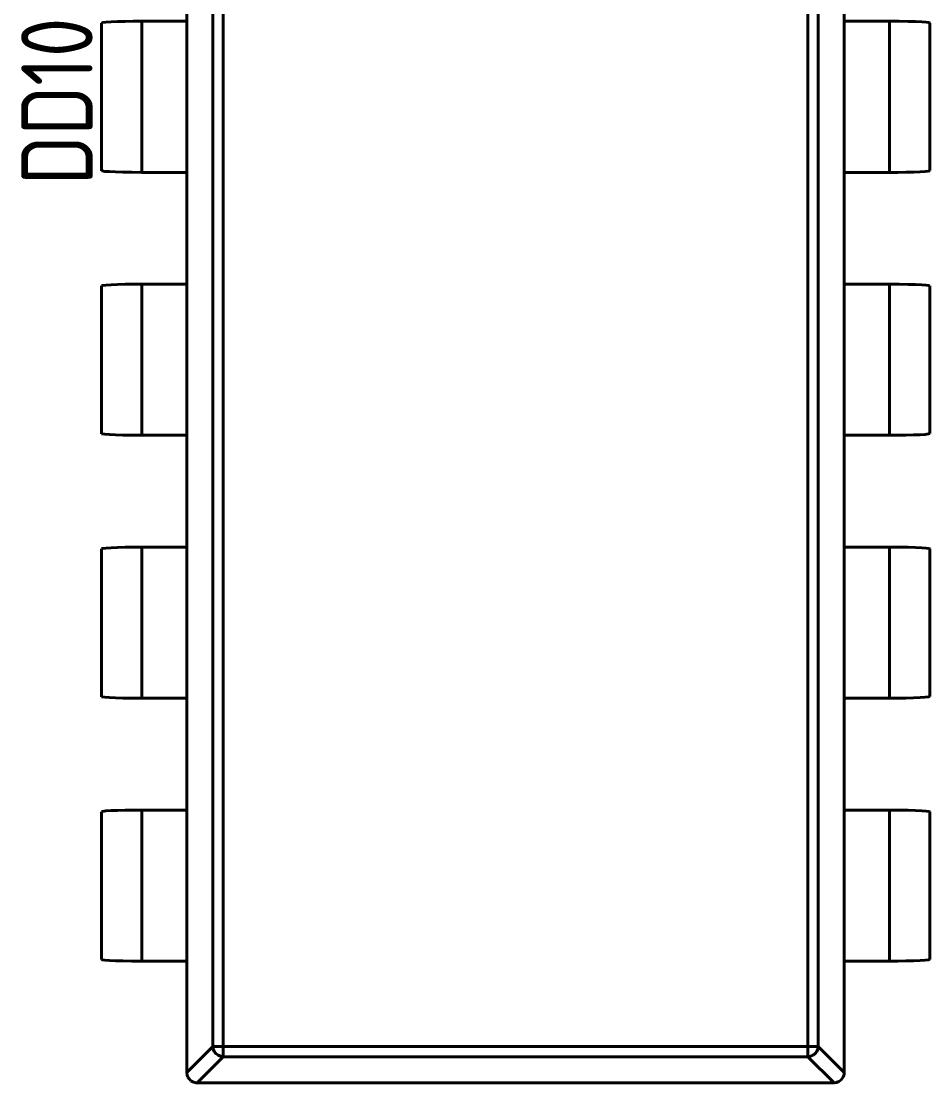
# Model space of a CAD drawing. Extents: x 193 to 1101, y 70 to 664.
# Drawn here: x 350.83 to 368.38, y 438.86 to 459.37 of the extents above; entities that cross this region are included whole.
import ezdxf

# ---------------------------------------------------------------- set-up
doc = ezdxf.new("R2010")
doc.units = 0
doc.header["$MEASUREMENT"] = 0
doc.layers.get('0').update_dxf_attribs({"linetype": 'CONTINUOUS'})
doc.layers.add('Основная', color=7, linetype='CONTINUOUS', lineweight=40)
doc.styles.add('GOST type A0', font='', dxfattribs={"oblique": 15, "height": 3.5})
doc.styles.get('GOST type A0').set_extended_font_data('GOST type A')

msp = doc.modelspace()

# ---------------------------------------------------------------- linework, layer by layer
at = {"layer": 'Основная'}
for p, q in [((354.532, 439.562), (354.532, 476.262)), ((354.532, 439.562), (354.532, 476.262)), ((354.73, 439.562), (354.73, 476.262)), ((354.73, 439.562), (354.73, 476.262)), ((366.028, 439.562), (366.028, 476.262)), ((366.028, 439.562), (366.028, 476.262)), ((366.226, 439.562), (366.226, 476.262)), ((366.226, 439.562), (366.226, 476.262)), ((354.03, 459.372), (354.03, 461.532)), ((354.03, 459.372), (354.03, 461.532)), ((366.73, 461.532), (366.73, 459.372)), ((366.73, 461.532), (366.73, 459.372)), ((352.402, 459.346), (352.38, 459.338)), ((352.38, 459.338), (352.402, 459.346)), ((352.402, 459.346), (352.38, 459.338)), ((352.38, 459.338), (352.402, 459.346)), ((352.38, 459.338), (352.38, 456.486)), ((352.38, 459.338), (352.38, 456.486)), ((352.38, 459.338), (352.38, 456.486)), ((352.38, 459.338), (352.38, 456.486)), ((352.468, 459.354), (352.402, 459.346)), ((352.402, 459.346), (352.468, 459.354)), ((352.468, 459.354), (352.402, 459.346)), ((352.402, 459.346), (352.468, 459.354)), ((352.566, 459.36), (352.468, 459.354)), ((352.468, 459.354), (352.566, 459.36)), ((352.566, 459.36), (352.468, 459.354)), ((352.468, 459.354), (352.566, 459.36)), ((352.692, 459.366), (352.566, 459.36)), ((352.566, 459.36), (352.692, 459.366)), ((352.692, 459.366), (352.566, 459.36)), ((352.566, 459.36), (352.692, 459.366)), ((352.84, 459.37), (352.692, 459.366)), ((352.692, 459.366), (352.84, 459.37)), ((352.84, 459.37), (352.692, 459.366)), ((352.692, 459.366), (352.84, 459.37)), ((352.996, 459.372), (352.84, 459.37)), ((352.84, 459.37), (352.996, 459.372)), ((352.996, 459.372), (352.84, 459.37)), ((352.84, 459.37), (352.996, 459.372)), ((352.996, 459.372), (353.078, 459.372)), ((352.996, 459.372), (353.078, 459.372)), ((353.078, 459.372), (353.16, 459.372)), ((353.078, 459.372), (353.16, 459.372)), ((353.16, 459.372), (354.03, 459.372)), ((353.16, 459.372), (353.16, 456.452)), ((353.16, 459.372), (354.03, 459.372)), ((353.16, 459.372), (353.16, 456.452)), ((354.03, 459.372), (354.03, 456.452)), ((354.03, 459.372), (354.03, 456.452)), ((366.73, 459.372), (367.6, 459.372)), ((366.73, 459.372), (366.73, 456.452)), ((366.73, 459.372), (367.6, 459.372)), ((366.73, 459.372), (366.73, 456.452)), ((367.6, 459.372), (367.79, 459.372)), ((367.6, 459.372), (367.6, 456.452)), ((367.6, 459.372), (367.79, 459.372)), ((367.6, 459.372), (367.6, 456.452)), ((367.962, 459.368), (367.79, 459.372)), ((367.79, 459.372), (367.962, 459.368)), ((367.962, 459.368), (367.79, 459.372)), ((367.79, 459.372), (367.962, 459.368)), ((368.104, 459.364), (367.962, 459.368)), ((367.962, 459.368), (368.104, 459.364)), ((368.104, 459.364), (367.962, 459.368)), ((367.962, 459.368), (368.104, 459.364)), ((368.224, 459.358), (368.104, 459.364)), ((368.104, 459.364), (368.224, 459.358)), ((368.224, 459.358), (368.104, 459.364)), ((368.104, 459.364), (368.224, 459.358)), ((368.31, 459.352), (368.224, 459.358)), ((368.224, 459.358), (368.31, 459.352)), ((368.31, 459.352), (368.224, 459.358)), ((368.224, 459.358), (368.31, 459.352)), ((368.362, 459.346), (368.31, 459.352)), ((368.31, 459.352), (368.362, 459.346)), ((368.362, 459.346), (368.31, 459.352)), ((368.31, 459.352), (368.362, 459.346)), ((368.374, 459.342), (368.362, 459.346)), ((368.362, 459.346), (368.374, 459.342)), ((368.374, 459.342), (368.362, 459.346)), ((368.362, 459.346), (368.374, 459.342)), ((368.38, 459.338), (368.374, 459.342)), ((368.374, 459.342), (368.38, 459.338)), ((368.38, 459.338), (368.374, 459.342)), ((368.374, 459.342), (368.38, 459.338)), ((368.38, 456.486), (368.38, 459.338)), ((368.38, 459.338), (368.38, 456.486)), ((368.38, 456.486), (368.38, 459.338)), ((368.38, 459.338), (368.38, 456.486)), ((352.38, 456.486), (352.384, 456.482)), ((352.38, 456.486), (352.384, 456.482)), ((352.38, 456.486), (352.384, 456.482)), ((352.38, 456.486), (352.384, 456.482)), ((352.384, 456.482), (352.396, 456.48)), ((352.384, 456.482), (352.396, 456.48)), ((352.384, 456.482), (352.396, 456.48)), ((352.384, 456.482), (352.396, 456.48)), ((352.396, 456.48), (352.448, 456.472)), ((352.396, 456.48), (352.448, 456.472)), ((352.396, 456.48), (352.448, 456.472)), ((352.396, 456.48), (352.448, 456.472)), ((352.448, 456.472), (352.534, 456.466)), ((352.448, 456.472), (352.534, 456.466)), ((352.448, 456.472), (352.534, 456.466)), ((352.448, 456.472), (352.534, 456.466)), ((352.534, 456.466), (352.654, 456.46)), ((352.534, 456.466), (352.654, 456.46)), ((352.534, 456.466), (352.654, 456.46)), ((352.534, 456.466), (352.654, 456.46)), ((352.654, 456.46), (352.796, 456.456)), ((352.654, 456.46), (352.796, 456.456)), ((352.654, 456.46), (352.796, 456.456)), ((352.654, 456.46), (352.796, 456.456)), ((352.796, 456.456), (352.968, 456.454)), ((352.796, 456.456), (352.968, 456.454)), ((352.796, 456.456), (352.968, 456.454)), ((352.796, 456.456), (352.968, 456.454)), ((352.968, 456.454), (353.16, 456.452)), ((352.968, 456.454), (353.16, 456.452)), ((352.968, 456.454), (353.16, 456.452)), ((352.968, 456.454), (353.16, 456.452)), ((353.16, 456.452), (354.03, 456.452)), ((353.16, 456.452), (354.03, 456.452)), ((353.16, 456.452), (354.03, 456.452)), ((353.16, 456.452), (354.03, 456.452)), ((354.03, 456.452), (354.03, 454.292)), ((354.03, 454.292), (354.03, 456.452)), ((354.03, 456.452), (354.03, 454.292)), ((354.03, 454.292), (354.03, 456.452)), ((366.73, 454.292), (366.73, 456.452)), ((366.73, 456.452), (367.762, 456.452)), ((366.73, 456.452), (367.6, 456.452)), ((366.73, 456.452), (366.73, 454.292)), ((366.73, 454.292), (366.73, 456.452)), ((366.73, 456.452), (367.762, 456.452)), ((366.73, 456.452), (367.6, 456.452)), ((366.73, 456.452), (366.73, 454.292)), ((367.6, 456.452), (367.68, 456.452)), ((367.6, 456.452), (367.68, 456.452)), ((367.68, 456.452), (367.762, 456.452)), ((367.68, 456.452), (367.762, 456.452)), ((367.762, 456.452), (367.918, 456.456)), ((367.762, 456.452), (367.918, 456.456)), ((367.762, 456.452), (367.918, 456.456)), ((367.762, 456.452), (367.918, 456.456)), ((367.918, 456.456), (368.066, 456.458)), ((367.918, 456.456), (368.066, 456.458)), ((367.918, 456.456), (368.066, 456.458)), ((367.918, 456.456), (368.066, 456.458)), ((368.066, 456.458), (368.192, 456.464)), ((368.066, 456.458), (368.192, 456.464)), ((368.066, 456.458), (368.192, 456.464)), ((368.066, 456.458), (368.192, 456.464)), ((368.192, 456.464), (368.29, 456.47)), ((368.192, 456.464), (368.29, 456.47)), ((368.192, 456.464), (368.29, 456.47)), ((368.192, 456.464), (368.29, 456.47)), ((368.29, 456.47), (368.356, 456.478)), ((368.29, 456.47), (368.356, 456.478)), ((368.29, 456.47), (368.356, 456.478)), ((368.29, 456.47), (368.356, 456.478)), ((368.356, 456.478), (368.38, 456.486)), ((368.356, 456.478), (368.38, 456.486)), ((368.356, 456.478), (368.38, 456.486)), ((368.356, 456.478), (368.38, 456.486)), ((352.402, 454.266), (352.38, 454.258)), ((352.38, 454.258), (352.402, 454.266)), ((352.402, 454.266), (352.38, 454.258)), ((352.38, 454.258), (352.402, 454.266)), ((352.38, 454.258), (352.38, 451.406)), ((352.38, 451.406), (352.38, 454.258)), ((352.38, 454.258), (352.38, 451.406)), ((352.38, 451.406), (352.38, 454.258)), ((352.468, 454.274), (352.402, 454.266)), ((352.402, 454.266), (352.468, 454.274)), ((352.468, 454.274), (352.402, 454.266)), ((352.402, 454.266), (352.468, 454.274)), ((352.566, 454.28), (352.468, 454.274)), ((352.468, 454.274), (352.566, 454.28)), ((352.566, 454.28), (352.468, 454.274)), ((352.468, 454.274), (352.566, 454.28)), ((352.692, 454.286), (352.566, 454.28)), ((352.566, 454.28), (352.692, 454.286)), ((352.692, 454.286), (352.566, 454.28)), ((352.566, 454.28), (352.692, 454.286)), ((352.84, 454.29), (352.692, 454.286)), ((352.692, 454.286), (352.84, 454.29)), ((352.84, 454.29), (352.692, 454.286)), ((352.692, 454.286), (352.84, 454.29)), ((352.996, 454.292), (352.84, 454.29)), ((352.84, 454.29), (352.996, 454.292)), ((352.996, 454.292), (352.84, 454.29)), ((352.84, 454.29), (352.996, 454.292)), ((354.03, 454.292), (352.996, 454.292)), ((352.996, 454.292), (353.078, 454.292)), ((354.03, 454.292), (352.996, 454.292)), ((352.996, 454.292), (353.078, 454.292)), ((353.078, 454.292), (353.16, 454.292)), ((353.078, 454.292), (353.16, 454.292)), ((353.16, 454.292), (354.03, 454.292)), ((353.16, 454.292), (353.16, 451.372)), ((353.16, 454.292), (354.03, 454.292)), ((353.16, 454.292), (353.16, 451.372)), ((354.03, 454.292), (354.03, 451.372)), ((354.03, 454.292), (354.03, 451.372)), ((367.79, 454.292), (366.73, 454.292)), ((366.73, 454.292), (367.6, 454.292)), ((366.73, 454.292), (366.73, 451.372)), ((367.79, 454.292), (366.73, 454.292)), ((366.73, 454.292), (367.6, 454.292)), ((366.73, 454.292), (366.73, 451.372)), ((367.6, 454.292), (367.79, 454.292)), ((367.6, 454.292), (367.6, 451.372)), ((367.6, 454.292), (367.79, 454.292)), ((367.6, 454.292), (367.6, 451.372)), ((367.962, 454.288), (367.79, 454.292)), ((367.79, 454.292), (367.962, 454.288)), ((367.962, 454.288), (367.79, 454.292)), ((367.79, 454.292), (367.962, 454.288)), ((368.104, 454.284), (367.962, 454.288)), ((367.962, 454.288), (368.104, 454.284)), ((368.104, 454.284), (367.962, 454.288)), ((367.962, 454.288), (368.104, 454.284)), ((368.224, 454.278), (368.104, 454.284)), ((368.104, 454.284), (368.224, 454.278)), ((368.224, 454.278), (368.104, 454.284)), ((368.104, 454.284), (368.224, 454.278)), ((368.31, 454.272), (368.224, 454.278)), ((368.224, 454.278), (368.31, 454.272)), ((368.31, 454.272), (368.224, 454.278)), ((368.224, 454.278), (368.31, 454.272)), ((368.362, 454.266), (368.31, 454.272)), ((368.31, 454.272), (368.362, 454.266)), ((368.362, 454.266), (368.31, 454.272)), ((368.31, 454.272), (368.362, 454.266)), ((368.374, 454.262), (368.362, 454.266)), ((368.362, 454.266), (368.374, 454.262)), ((368.374, 454.262), (368.362, 454.266)), ((368.362, 454.266), (368.374, 454.262)), ((368.38, 454.258), (368.374, 454.262)), ((368.374, 454.262), (368.38, 454.258)), ((368.38, 454.258), (368.374, 454.262)), ((368.374, 454.262), (368.38, 454.258)), ((368.38, 451.406), (368.38, 454.258)), ((368.38, 454.258), (368.38, 451.406)), ((368.38, 451.406), (368.38, 454.258)), ((368.38, 454.258), (368.38, 451.406)), ((352.38, 451.406), (352.384, 451.402)), ((352.38, 451.406), (352.384, 451.402)), ((352.38, 451.406), (352.384, 451.402)), ((352.38, 451.406), (352.384, 451.402)), ((352.384, 451.402), (352.396, 451.4)), ((352.384, 451.402), (352.396, 451.4)), ((352.384, 451.402), (352.396, 451.4)), ((352.384, 451.402), (352.396, 451.4)), ((352.396, 451.4), (352.448, 451.392)), ((352.396, 451.4), (352.448, 451.392)), ((352.396, 451.4), (352.448, 451.392)), ((352.396, 451.4), (352.448, 451.392)), ((352.448, 451.392), (352.534, 451.386)), ((352.448, 451.392), (352.534, 451.386)), ((352.448, 451.392), (352.534, 451.386)), ((352.448, 451.392), (352.534, 451.386)), ((352.534, 451.386), (352.654, 451.38)), ((352.534, 451.386), (352.654, 451.38)), ((352.534, 451.386), (352.654, 451.38)), ((352.534, 451.386), (352.654, 451.38)), ((352.654, 451.38), (352.796, 451.376)), ((352.654, 451.38), (352.796, 451.376)), ((352.654, 451.38), (352.796, 451.376)), ((352.654, 451.38), (352.796, 451.376)), ((352.796, 451.376), (352.968, 451.374)), ((352.796, 451.376), (352.968, 451.374)), ((352.796, 451.376), (352.968, 451.374)), ((352.796, 451.376), (352.968, 451.374)), ((352.968, 451.374), (353.16, 451.372)), ((352.968, 451.374), (353.16, 451.372)), ((352.968, 451.374), (353.16, 451.372)), ((352.968, 451.374), (353.16, 451.372)), ((353.16, 451.372), (354.03, 451.372)), ((353.16, 451.372), (354.03, 451.372)), ((353.16, 451.372), (354.03, 451.372)), ((353.16, 451.372), (354.03, 451.372)), ((354.03, 451.372), (354.03, 449.212)), ((354.03, 449.212), (354.03, 451.372)), ((354.03, 451.372), (354.03, 449.212)), ((354.03, 449.212), (354.03, 451.372)), ((366.73, 449.212), (366.73, 451.372)), ((366.73, 451.372), (367.762, 451.372)), ((366.73, 451.372), (367.6, 451.372)), ((366.73, 449.212), (366.73, 451.372)), ((366.73, 449.212), (366.73, 451.372)), ((366.73, 451.372), (367.762, 451.372)), ((366.73, 451.372), (367.6, 451.372)), ((366.73, 449.212), (366.73, 451.372)), ((367.6, 451.372), (367.68, 451.372)), ((367.6, 451.372), (367.68, 451.372)), ((367.68, 451.372), (367.762, 451.372)), ((367.68, 451.372), (367.762, 451.372)), ((367.762, 451.372), (367.918, 451.376)), ((367.762, 451.372), (367.918, 451.376)), ((367.762, 451.372), (367.918, 451.376)), ((367.762, 451.372), (367.918, 451.376)), ((367.918, 451.376), (368.066, 451.378)), ((367.918, 451.376), (368.066, 451.378)), ((367.918, 451.376), (368.066, 451.378)), ((367.918, 451.376), (368.066, 451.378)), ((368.066, 451.378), (368.192, 451.384)), ((368.066, 451.378), (368.192, 451.384)), ((368.066, 451.378), (368.192, 451.384)), ((368.066, 451.378), (368.192, 451.384)), ((368.192, 451.384), (368.29, 451.39)), ((368.192, 451.384), (368.29, 451.39)), ((368.192, 451.384), (368.29, 451.39)), ((368.192, 451.384), (368.29, 451.39)), ((368.29, 451.39), (368.356, 451.398)), ((368.29, 451.39), (368.356, 451.398)), ((368.29, 451.39), (368.356, 451.398)), ((368.29, 451.39), (368.356, 451.398)), ((368.356, 451.398), (368.38, 451.406)), ((368.356, 451.398), (368.38, 451.406)), ((368.356, 451.398), (368.38, 451.406)), ((368.356, 451.398), (368.38, 451.406)), ((352.402, 449.186), (352.38, 449.178)), ((352.38, 449.178), (352.402, 449.186)), ((352.402, 449.186), (352.38, 449.178)), ((352.38, 449.178), (352.402, 449.186)), ((352.38, 449.178), (352.38, 446.326)), ((352.38, 449.178), (352.38, 446.326)), ((352.38, 449.178), (352.38, 446.326)), ((352.38, 449.178), (352.38, 446.326)), ((352.468, 449.194), (352.402, 449.186)), ((352.402, 449.186), (352.468, 449.194)), ((352.468, 449.194), (352.402, 449.186)), ((352.402, 449.186), (352.468, 449.194)), ((352.566, 449.2), (352.468, 449.194)), ((352.468, 449.194), (352.566, 449.2)), ((352.566, 449.2), (352.468, 449.194)), ((352.468, 449.194), (352.566, 449.2)), ((352.692, 449.206), (352.566, 449.2)), ((352.566, 449.2), (352.692, 449.206)), ((352.692, 449.206), (352.566, 449.2)), ((352.566, 449.2), (352.692, 449.206)), ((352.84, 449.21), (352.692, 449.206)), ((352.692, 449.206), (352.84, 449.21)), ((352.84, 449.21), (352.692, 449.206)), ((352.692, 449.206), (352.84, 449.21)), ((352.996, 449.212), (352.84, 449.21)), ((352.84, 449.21), (352.996, 449.212)), ((352.996, 449.212), (352.84, 449.21)), ((352.84, 449.21), (352.996, 449.212)), ((354.03, 449.212), (352.996, 449.212)), ((352.996, 449.212), (353.078, 449.212)), ((354.03, 449.212), (352.996, 449.212)), ((352.996, 449.212), (353.078, 449.212)), ((353.078, 449.212), (353.16, 449.212)), ((353.078, 449.212), (353.16, 449.212)), ((353.16, 449.212), (354.03, 449.212)), ((353.16, 449.212), (353.16, 446.292)), ((353.16, 449.212), (354.03, 449.212)), ((353.16, 449.212), (353.16, 446.292)), ((354.03, 449.212), (354.03, 446.292)), ((354.03, 449.212), (354.03, 446.292)), ((367.79, 449.212), (366.73, 449.212)), ((366.73, 449.212), (367.6, 449.212)), ((366.73, 449.212), (366.73, 446.292)), ((367.79, 449.212), (366.73, 449.212)), ((366.73, 449.212), (367.6, 449.212)), ((366.73, 449.212), (366.73, 446.292)), ((367.6, 449.212), (367.79, 449.212)), ((367.6, 449.212), (367.6, 446.292)), ((367.6, 449.212), (367.79, 449.212)), ((367.6, 449.212), (367.6, 446.292)), ((367.962, 449.208), (367.79, 449.212)), ((367.79, 449.212), (367.962, 449.208)), ((367.962, 449.208), (367.79, 449.212)), ((367.79, 449.212), (367.962, 449.208)), ((368.104, 449.204), (367.962, 449.208)), ((367.962, 449.208), (368.104, 449.204)), ((368.104, 449.204), (367.962, 449.208)), ((367.962, 449.208), (368.104, 449.204)), ((368.224, 449.198), (368.104, 449.204)), ((368.104, 449.204), (368.224, 449.198)), ((368.224, 449.198), (368.104, 449.204)), ((368.104, 449.204), (368.224, 449.198)), ((368.31, 449.192), (368.224, 449.198)), ((368.224, 449.198), (368.31, 449.192)), ((368.31, 449.192), (368.224, 449.198)), ((368.224, 449.198), (368.31, 449.192)), ((368.362, 449.186), (368.31, 449.192)), ((368.31, 449.192), (368.362, 449.186)), ((368.362, 449.186), (368.31, 449.192)), ((368.31, 449.192), (368.362, 449.186)), ((368.374, 449.182), (368.362, 449.186)), ((368.362, 449.186), (368.374, 449.182)), ((368.374, 449.182), (368.362, 449.186)), ((368.362, 449.186), (368.374, 449.182)), ((368.38, 449.178), (368.374, 449.182)), ((368.374, 449.182), (368.38, 449.178)), ((368.38, 449.178), (368.374, 449.182)), ((368.374, 449.182), (368.38, 449.178)), ((368.38, 446.326), (368.38, 449.178)), ((368.38, 449.178), (368.38, 446.326)), ((368.38, 446.326), (368.38, 449.178)), ((368.38, 449.178), (368.38, 446.326)), ((352.38, 446.326), (352.384, 446.322)), ((352.38, 446.326), (352.384, 446.322)), ((352.38, 446.326), (352.384, 446.322)), ((352.38, 446.326), (352.384, 446.322)), ((352.384, 446.322), (352.396, 446.32)), ((352.384, 446.322), (352.396, 446.32)), ((352.384, 446.322), (352.396, 446.32)), ((352.384, 446.322), (352.396, 446.32)), ((352.396, 446.32), (352.448, 446.312)), ((352.396, 446.32), (352.448, 446.312)), ((352.396, 446.32), (352.448, 446.312)), ((352.396, 446.32), (352.448, 446.312)), ((352.448, 446.312), (352.534, 446.306)), ((352.448, 446.312), (352.534, 446.306)), ((352.448, 446.312), (352.534, 446.306)), ((352.448, 446.312), (352.534, 446.306)), ((352.534, 446.306), (352.654, 446.3)), ((352.534, 446.306), (352.654, 446.3)), ((352.534, 446.306), (352.654, 446.3)), ((352.534, 446.306), (352.654, 446.3)), ((352.654, 446.3), (352.796, 446.296)), ((352.654, 446.3), (352.796, 446.296)), ((352.654, 446.3), (352.796, 446.296)), ((352.654, 446.3), (352.796, 446.296)), ((367.918, 446.296), (368.066, 446.298)), ((367.918, 446.296), (368.066, 446.298)), ((367.918, 446.296), (368.066, 446.298)), ((367.918, 446.296), (368.066, 446.298)), ((368.066, 446.298), (368.192, 446.304)), ((368.066, 446.298), (368.192, 446.304)), ((368.066, 446.298), (368.192, 446.304)), ((368.066, 446.298), (368.192, 446.304)), ((368.192, 446.304), (368.29, 446.31)), ((368.192, 446.304), (368.29, 446.31)), ((368.192, 446.304), (368.29, 446.31)), ((368.192, 446.304), (368.29, 446.31)), ((368.29, 446.31), (368.356, 446.318)), ((368.29, 446.31), (368.356, 446.318)), ((368.29, 446.31), (368.356, 446.318)), ((368.29, 446.31), (368.356, 446.318)), ((368.356, 446.318), (368.38, 446.326)), ((368.356, 446.318), (368.38, 446.326)), ((368.356, 446.318), (368.38, 446.326)), ((368.356, 446.318), (368.38, 446.326)), ((352.796, 446.296), (352.968, 446.294)), ((352.796, 446.296), (352.968, 446.294)), ((352.796, 446.296), (352.968, 446.294)), ((352.796, 446.296), (352.968, 446.294)), ((352.968, 446.294), (353.16, 446.292)), ((352.968, 446.294), (353.16, 446.292)), ((352.968, 446.294), (353.16, 446.292)), ((352.968, 446.294), (353.16, 446.292)), ((353.16, 446.292), (354.03, 446.292)), ((353.16, 446.292), (354.03, 446.292)), ((353.16, 446.292), (354.03, 446.292)), ((353.16, 446.292), (354.03, 446.292)), ((354.03, 446.292), (354.03, 444.132)), ((354.03, 444.132), (354.03, 446.292)), ((354.03, 446.292), (354.03, 444.132)), ((354.03, 444.132), (354.03, 446.292)), ((366.73, 444.132), (366.73, 446.292)), ((366.73, 446.292), (367.762, 446.292)), ((366.73, 446.292), (367.6, 446.292)), ((366.73, 444.132), (366.73, 446.292)), ((366.73, 444.132), (366.73, 446.292)), ((366.73, 446.292), (367.762, 446.292)), ((366.73, 446.292), (367.6, 446.292)), ((366.73, 444.132), (366.73, 446.292)), ((367.6, 446.292), (367.68, 446.292)), ((367.6, 446.292), (367.68, 446.292)), ((367.68, 446.292), (367.762, 446.292)), ((367.68, 446.292), (367.762, 446.292)), ((367.762, 446.292), (367.918, 446.296)), ((367.762, 446.292), (367.918, 446.296)), ((367.762, 446.292), (367.918, 446.296)), ((367.762, 446.292), (367.918, 446.296)), ((352.402, 444.106), (352.38, 444.098)), ((352.38, 444.098), (352.402, 444.106)), ((352.402, 444.106), (352.38, 444.098)), ((352.38, 444.098), (352.402, 444.106)), ((352.38, 444.098), (352.38, 441.246)), ((352.38, 441.246), (352.38, 444.098)), ((352.38, 444.098), (352.38, 441.246)), ((352.38, 441.246), (352.38, 444.098)), ((352.468, 444.114), (352.402, 444.106)), ((352.402, 444.106), (352.468, 444.114)), ((352.468, 444.114), (352.402, 444.106)), ((352.402, 444.106), (352.468, 444.114)), ((352.566, 444.12), (352.468, 444.114)), ((352.468, 444.114), (352.566, 444.12)), ((352.566, 444.12), (352.468, 444.114)), ((352.468, 444.114), (352.566, 444.12)), ((352.692, 444.126), (352.566, 444.12)), ((352.566, 444.12), (352.692, 444.126)), ((352.692, 444.126), (352.566, 444.12)), ((352.566, 444.12), (352.692, 444.126)), ((352.84, 444.13), (352.692, 444.126)), ((352.692, 444.126), (352.84, 444.13)), ((352.84, 444.13), (352.692, 444.126)), ((352.692, 444.126), (352.84, 444.13)), ((352.996, 444.132), (352.84, 444.13)), ((352.84, 444.13), (352.996, 444.132)), ((352.996, 444.132), (352.84, 444.13)), ((352.84, 444.13), (352.996, 444.132)), ((354.03, 444.132), (352.996, 444.132)), ((352.996, 444.132), (353.078, 444.132)), ((354.03, 444.132), (352.996, 444.132)), ((352.996, 444.132), (353.078, 444.132)), ((353.078, 444.132), (353.16, 444.132)), ((353.078, 444.132), (353.16, 444.132)), ((353.16, 444.132), (354.03, 444.132)), ((353.16, 444.132), (353.16, 441.212)), ((353.16, 444.132), (354.03, 444.132)), ((353.16, 444.132), (353.16, 441.212)), ((354.03, 444.132), (354.03, 441.212)), ((354.03, 444.132), (354.03, 441.212)), ((367.79, 444.132), (366.73, 444.132)), ((366.73, 444.132), (367.6, 444.132)), ((366.73, 444.132), (366.73, 441.212)), ((367.79, 444.132), (366.73, 444.132)), ((366.73, 444.132), (367.6, 444.132)), ((366.73, 444.132), (366.73, 441.212)), ((367.6, 444.132), (367.79, 444.132)), ((367.6, 444.132), (367.6, 441.212)), ((367.6, 444.132), (367.79, 444.132)), ((367.6, 444.132), (367.6, 441.212)), ((367.962, 444.128), (367.79, 444.132)), ((367.79, 444.132), (367.962, 444.128)), ((367.962, 444.128), (367.79, 444.132)), ((367.79, 444.132), (367.962, 444.128)), ((368.104, 444.124), (367.962, 444.128)), ((367.962, 444.128), (368.104, 444.124)), ((368.104, 444.124), (367.962, 444.128)), ((367.962, 444.128), (368.104, 444.124)), ((368.224, 444.118), (368.104, 444.124)), ((368.104, 444.124), (368.224, 444.118)), ((368.224, 444.118), (368.104, 444.124)), ((368.104, 444.124), (368.224, 444.118)), ((368.31, 444.112), (368.224, 444.118)), ((368.224, 444.118), (368.31, 444.112)), ((368.31, 444.112), (368.224, 444.118)), ((368.224, 444.118), (368.31, 444.112)), ((368.362, 444.106), (368.31, 444.112)), ((368.31, 444.112), (368.362, 444.106)), ((368.362, 444.106), (368.31, 444.112)), ((368.31, 444.112), (368.362, 444.106)), ((368.374, 444.102), (368.362, 444.106)), ((368.362, 444.106), (368.374, 444.102)), ((368.374, 444.102), (368.362, 444.106)), ((368.362, 444.106), (368.374, 444.102)), ((368.38, 444.098), (368.374, 444.102)), ((368.374, 444.102), (368.38, 444.098)), ((368.38, 444.098), (368.374, 444.102)), ((368.374, 444.102), (368.38, 444.098)), ((368.38, 441.246), (368.38, 444.098)), ((368.38, 441.246), (368.38, 444.098)), ((368.38, 441.246), (368.38, 444.098)), ((368.38, 441.246), (368.38, 444.098)), ((352.38, 441.246), (352.384, 441.242)), ((352.38, 441.246), (352.384, 441.242)), ((352.38, 441.246), (352.384, 441.242)), ((352.38, 441.246), (352.384, 441.242)), ((352.384, 441.242), (352.396, 441.24)), ((352.384, 441.242), (352.396, 441.24)), ((352.384, 441.242), (352.396, 441.24)), ((352.384, 441.242), (352.396, 441.24)), ((352.396, 441.24), (352.448, 441.232)), ((352.396, 441.24), (352.448, 441.232)), ((352.396, 441.24), (352.448, 441.232)), ((352.396, 441.24), (352.448, 441.232)), ((352.448, 441.232), (352.534, 441.226)), ((352.448, 441.232), (352.534, 441.226)), ((352.448, 441.232), (352.534, 441.226)), ((352.448, 441.232), (352.534, 441.226)), ((352.534, 441.226), (352.654, 441.22)), ((352.534, 441.226), (352.654, 441.22)), ((352.534, 441.226), (352.654, 441.22)), ((352.534, 441.226), (352.654, 441.22)), ((352.654, 441.22), (352.796, 441.216)), ((352.654, 441.22), (352.796, 441.216)), ((352.654, 441.22), (352.796, 441.216)), ((352.654, 441.22), (352.796, 441.216)), ((352.796, 441.216), (352.968, 441.214)), ((352.796, 441.216), (352.968, 441.214)), ((352.796, 441.216), (352.968, 441.214)), ((352.796, 441.216), (352.968, 441.214)), ((352.968, 441.214), (353.16, 441.212)), ((352.968, 441.214), (353.16, 441.212)), ((352.968, 441.214), (353.16, 441.212)), ((352.968, 441.214), (353.16, 441.212)), ((353.16, 441.212), (354.03, 441.212)), ((353.16, 441.212), (354.03, 441.212)), ((353.16, 441.212), (354.03, 441.212)), ((353.16, 441.212), (354.03, 441.212)), ((354.03, 441.212), (354.03, 439.062)), ((354.03, 439.062), (354.03, 441.212)), ((354.03, 441.212), (354.03, 439.062)), ((354.03, 439.062), (354.03, 441.212)), ((366.73, 439.062), (366.73, 441.212)), ((366.73, 441.212), (367.762, 441.212)), ((366.73, 441.212), (367.6, 441.212)), ((366.73, 441.212), (366.73, 439.062)), ((366.73, 439.062), (366.73, 441.212)), ((366.73, 441.212), (367.762, 441.212)), ((366.73, 441.212), (367.6, 441.212)), ((366.73, 441.212), (366.73, 439.062)), ((367.6, 441.212), (367.68, 441.212)), ((367.6, 441.212), (367.68, 441.212)), ((367.68, 441.212), (367.762, 441.212)), ((367.68, 441.212), (367.762, 441.212)), ((367.762, 441.212), (367.918, 441.216)), ((367.762, 441.212), (367.918, 441.216)), ((367.762, 441.212), (367.918, 441.216)), ((367.762, 441.212), (367.918, 441.216)), ((367.918, 441.216), (368.066, 441.218)), ((367.918, 441.216), (368.066, 441.218)), ((367.918, 441.216), (368.066, 441.218)), ((367.918, 441.216), (368.066, 441.218)), ((368.066, 441.218), (368.192, 441.224)), ((368.066, 441.218), (368.192, 441.224)), ((368.066, 441.218), (368.192, 441.224)), ((368.066, 441.218), (368.192, 441.224)), ((368.192, 441.224), (368.29, 441.23)), ((368.192, 441.224), (368.29, 441.23)), ((368.192, 441.224), (368.29, 441.23)), ((368.192, 441.224), (368.29, 441.23)), ((368.29, 441.23), (368.356, 441.238)), ((368.29, 441.23), (368.356, 441.238)), ((368.29, 441.23), (368.356, 441.238)), ((368.29, 441.23), (368.356, 441.238)), ((368.356, 441.238), (368.38, 441.246)), ((368.356, 441.238), (368.38, 441.246)), ((368.356, 441.238), (368.38, 441.246)), ((368.356, 441.238), (368.38, 441.246)), ((354.03, 439.06), (354.532, 439.562)), ((354.03, 439.06), (354.532, 439.562)), ((354.532, 439.562), (354.55, 439.562)), ((354.532, 439.562), (354.54, 439.512)), ((354.532, 439.562), (354.55, 439.562)), ((354.532, 439.562), (354.54, 439.512)), ((354.55, 439.562), (354.58, 439.562)), ((354.55, 439.562), (354.58, 439.562)), ((354.58, 439.562), (354.624, 439.562)), ((354.58, 439.562), (354.624, 439.562)), ((354.624, 439.562), (354.674, 439.562)), ((354.624, 439.562), (354.674, 439.562)), ((354.674, 439.562), (354.73, 439.562)), ((354.674, 439.562), (354.73, 439.562)), ((354.73, 439.562), (354.73, 439.508)), ((354.73, 439.562), (366.028, 439.562)), ((354.73, 439.562), (354.73, 439.508)), ((354.73, 439.562), (366.028, 439.562)), ((366.028, 439.562), (366.028, 439.508)), ((366.028, 439.562), (366.084, 439.562)), ((366.028, 439.562), (366.028, 439.508)), ((366.028, 439.562), (366.084, 439.562)), ((366.084, 439.562), (366.134, 439.562)), ((366.084, 439.562), (366.134, 439.562)), ((366.134, 439.562), (366.178, 439.562)), ((366.134, 439.562), (366.178, 439.562)), ((366.178, 439.562), (366.208, 439.562)), ((366.178, 439.562), (366.208, 439.562)), ((366.208, 439.562), (366.226, 439.562)), ((366.208, 439.562), (366.226, 439.562)), ((366.218, 439.512), (366.226, 439.562)), ((366.218, 439.512), (366.226, 439.562)), ((366.226, 439.562), (366.73, 439.06)), ((366.226, 439.562), (366.73, 439.06)), ((354.226, 438.862), (354.73, 439.366)), ((354.226, 438.862), (354.73, 439.366)), ((354.54, 439.512), (354.56, 439.466)), ((354.54, 439.512), (354.56, 439.466)), ((354.56, 439.466), (354.592, 439.426)), ((354.56, 439.466), (354.592, 439.426)), ((354.592, 439.426), (354.632, 439.394)), ((354.592, 439.426), (354.632, 439.394)), ((354.632, 439.394), (354.68, 439.374)), ((354.632, 439.394), (354.68, 439.374)), ((354.68, 439.374), (354.73, 439.366)), ((354.68, 439.374), (354.73, 439.366)), ((354.73, 439.508), (354.73, 439.456)), ((354.73, 439.508), (354.73, 439.456)), ((354.73, 439.456), (354.73, 439.414)), ((354.73, 439.456), (354.73, 439.414)), ((354.73, 439.414), (354.73, 439.382)), ((354.73, 439.414), (354.73, 439.382)), ((354.73, 439.366), (354.73, 439.382)), ((354.73, 439.366), (354.73, 439.382)), ((354.73, 439.366), (366.028, 439.366)), ((354.73, 439.366), (366.028, 439.366)), ((366.028, 439.508), (366.028, 439.456)), ((366.028, 439.508), (366.028, 439.456)), ((366.028, 439.456), (366.028, 439.414)), ((366.028, 439.456), (366.028, 439.414)), ((366.028, 439.414), (366.028, 439.382)), ((366.028, 439.414), (366.028, 439.382)), ((366.028, 439.382), (366.028, 439.366)), ((366.028, 439.382), (366.028, 439.366)), ((366.028, 439.366), (366.078, 439.374)), ((366.028, 439.366), (366.078, 439.374)), ((366.028, 439.366), (366.532, 438.862)), ((366.028, 439.366), (366.532, 438.862)), ((366.078, 439.374), (366.126, 439.394)), ((366.078, 439.374), (366.126, 439.394)), ((366.126, 439.394), (366.166, 439.426)), ((366.126, 439.394), (366.166, 439.426)), ((366.166, 439.426), (366.198, 439.466)), ((366.166, 439.426), (366.198, 439.466)), ((366.198, 439.466), (366.218, 439.512)), ((366.198, 439.466), (366.218, 439.512)), ((354.03, 439.062), (354.036, 439.012)), ((354.03, 439.062), (354.03, 439.06)), ((354.03, 439.062), (354.036, 439.012)), ((354.03, 439.062), (354.03, 439.06)), ((354.03, 439.06), (354.036, 439.012)), ((354.03, 439.06), (354.036, 439.012)), ((354.036, 439.012), (354.052, 438.968)), ((354.036, 439.012), (354.052, 438.968)), ((354.036, 439.012), (354.052, 438.968)), ((354.036, 439.012), (354.052, 438.968)), ((354.052, 438.968), (354.078, 438.932)), ((354.052, 438.968), (354.078, 438.932)), ((354.052, 438.968), (354.078, 438.932)), ((354.052, 438.968), (354.078, 438.932)), ((354.078, 438.932), (354.108, 438.902)), ((354.078, 438.932), (354.108, 438.902)), ((354.078, 438.932), (354.108, 438.902)), ((354.078, 438.932), (354.108, 438.902)), ((366.66, 438.91), (366.688, 438.942)), ((366.66, 438.91), (366.688, 438.942)), ((366.66, 438.91), (366.688, 438.942)), ((366.66, 438.91), (366.688, 438.942)), ((366.688, 438.942), (366.71, 438.978)), ((366.688, 438.942), (366.71, 438.978)), ((366.688, 438.942), (366.71, 438.978)), ((366.688, 438.942), (366.71, 438.978)), ((366.71, 438.978), (366.724, 439.018)), ((366.71, 438.978), (366.724, 439.018)), ((366.71, 438.978), (366.724, 439.018)), ((366.71, 438.978), (366.724, 439.018)), ((366.724, 439.018), (366.728, 439.038)), ((366.724, 439.018), (366.728, 439.038)), ((366.724, 439.018), (366.728, 439.038)), ((366.724, 439.018), (366.728, 439.038)), ((366.728, 439.038), (366.73, 439.062)), ((366.728, 439.038), (366.73, 439.062)), ((366.728, 439.038), (366.73, 439.06)), ((366.728, 439.038), (366.73, 439.06)), ((366.73, 439.06), (366.73, 439.062)), ((366.73, 439.06), (366.73, 439.062)), ((354.108, 438.902), (354.146, 438.88)), ((354.108, 438.902), (354.146, 438.88)), ((354.108, 438.902), (354.146, 438.88)), ((354.108, 438.902), (354.146, 438.88)), ((354.146, 438.88), (354.186, 438.868)), ((354.146, 438.88), (354.186, 438.868)), ((354.146, 438.88), (354.186, 438.868)), ((354.146, 438.88), (354.186, 438.868)), ((354.186, 438.868), (354.206, 438.864)), ((354.186, 438.868), (354.206, 438.864)), ((354.186, 438.868), (354.206, 438.864)), ((354.186, 438.868), (354.206, 438.864)), ((354.206, 438.864), (354.226, 438.862)), ((354.206, 438.864), (354.226, 438.862)), ((354.206, 438.864), (354.226, 438.862)), ((354.206, 438.864), (354.226, 438.862)), ((354.226, 438.862), (366.532, 438.862)), ((354.226, 438.862), (354.23, 438.862)), ((354.226, 438.862), (366.532, 438.862)), ((354.226, 438.862), (354.23, 438.862)), ((354.23, 438.862), (366.53, 438.862)), ((354.23, 438.862), (366.53, 438.862)), ((366.53, 438.862), (366.532, 438.862)), ((366.53, 438.862), (366.532, 438.862)), ((366.532, 438.862), (366.58, 438.868)), ((366.532, 438.862), (366.58, 438.868)), ((366.532, 438.862), (366.58, 438.868)), ((366.532, 438.862), (366.58, 438.868)), ((366.58, 438.868), (366.624, 438.886)), ((366.58, 438.868), (366.624, 438.886)), ((366.58, 438.868), (366.624, 438.886)), ((366.58, 438.868), (366.624, 438.886)), ((366.624, 438.886), (366.66, 438.91)), ((366.624, 438.886), (366.66, 438.91)), ((366.624, 438.886), (366.66, 438.91)), ((366.624, 438.886), (366.66, 438.91))]:
    msp.add_line(p, q, dxfattribs=at)

# ---------------------------------------------------------------- texts
at = {"style": 'GOST type A0'}
msp.add_text('DD10', height=1.3796, rotation=90, dxfattribs=at).set_placement((352.21, 456.208))

doc.saveas('drawing.dxf')
